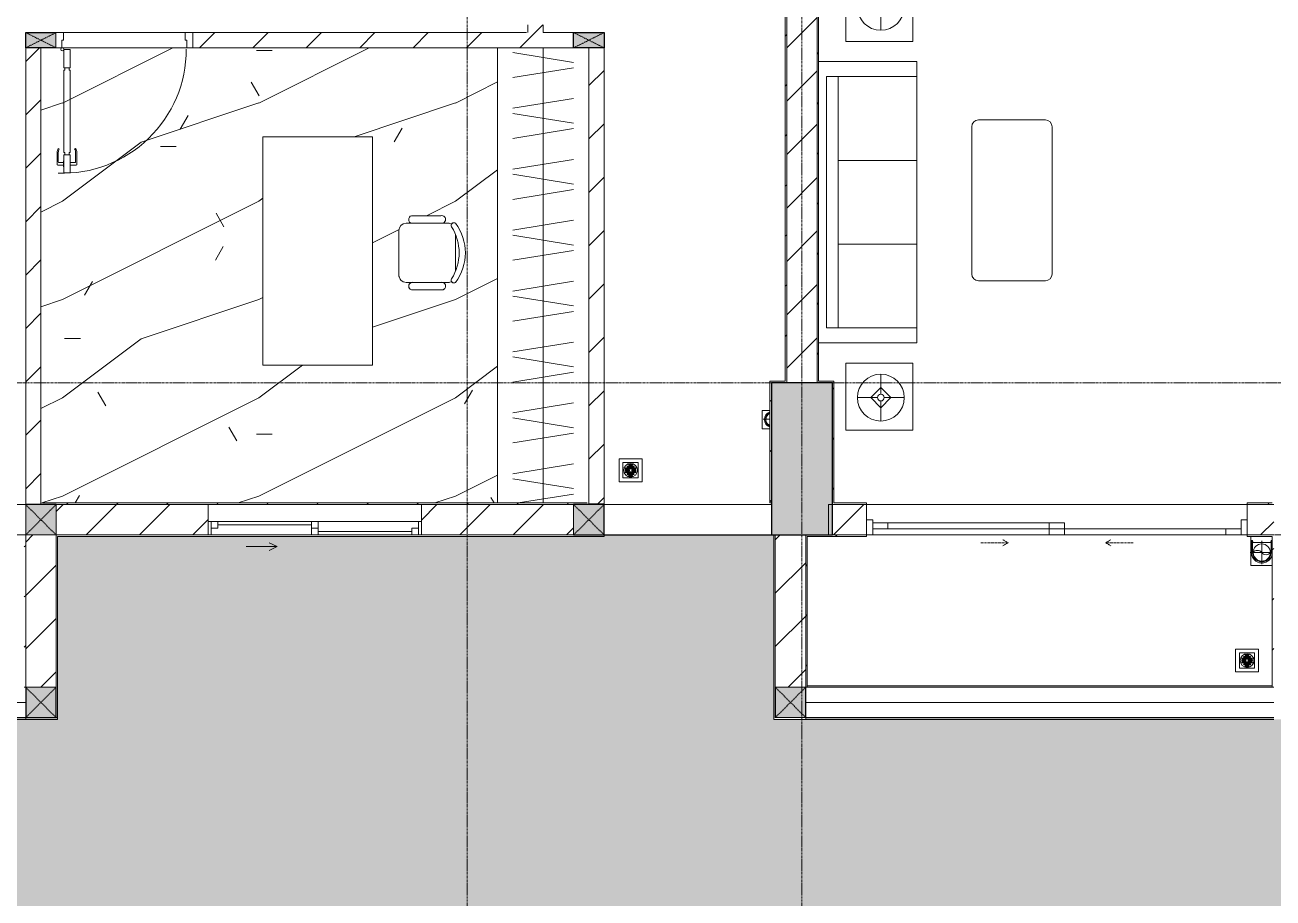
# Model space of a CAD drawing. Header units: millimetres. Extents: x 5121 to 246734, y -48180 to 129206.
# Drawn here: x 103048 to 111248, y 22152 to 27887 of the extents above; entities that cross this region are included whole.
import ezdxf

# ---------------------------------------------------------------- set-up
doc = ezdxf.new("R2010")
doc.units = ezdxf.units.MM
for name, pattern in [('Dash', [6, 3, -3]), ('Grid Line', [22.225, 12.7, -3.175, 3.175, -3.175]), ('IMPORT-CENTER _3_', [10.16, 6.35, -1.27, 1.27, -1.27])]:
    doc.linetypes.add(name, pattern=pattern)
for name, color, linetype, lineweight in [('0-1', 7, 'Continuous', 5), ('A-DETL-GENF-1', 50, 'Continuous', 9), ('A-DOOR', 31, 'Continuous', 9), ('A-DOOR-1', 253, 'Continuous', 9), ('A-DOOR-2', 50, 'Continuous', 9), ('A-DOOR-FRAM', 31, 'Continuous', 9), ('A-DOOR-HDLN', 31, 'Dash', 9), ('A-FLOR-1', 50, 'Continuous', 9), ('A-FLOR-PATT', 8, 'Continuous', 9), ('A-FLOR-PATT-1', 9, 'Continuous', 9), ('A-GLAZ', 151, 'Continuous', 9), ('A-WALL', 113, 'Continuous', 9), ('A-WALL-1', 250, 'Continuous', 18), ('A-WALL-2', 50, 'Continuous', 9), ('A-WALL-FNSH-1', 50, 'Continuous', 9), ('A-WALL-PATT-1', 9, 'Continuous', 9), ('A-WALL-PATT-2', 50, 'Continuous', 9), ('A-WALL-PATT-3', 111, 'Continuous', 9), ('G-IMPT', 8, 'Continuous', 9), ('G-IMPT-2', 8, 'IMPORT-CENTER _3_', 9), ('I-FURN', 30, 'Continuous', 9), ('I-FURN-1', 253, 'Continuous', 9), ('I-WALL-1', 50, 'Continuous', 9), ('M-EQPM', 50, 'Continuous', 9), ('S-COLS', 52, 'Continuous', 9), ('S-COLS-1', 7, 'Continuous', 5), ('S-COLS-2', 10, 'Continuous', 25), ('S-COLS-3', 50, 'Continuous', 9), ('S-COLS-4', 253, 'Continuous', 9), ('S-COLS-5', 52, 'Continuous', 25), ('S-COLS-6', 52, 'Dash', 9), ('S-COLS-HDLN', 52, 'Dash', 9), ('S-COLS-HDLN-1', 50, 'Dash', 9), ('S-GRID-1', 1, 'Grid Line', 9)]:
    doc.layers.add(name, color=color, linetype=linetype, lineweight=lineweight)
pattern_1 = [(45, (0, 0), (-175.3625, 175.3625), [])]
pattern_2 = [(45, (0, 0), (-164.40233, 164.40233), [])]

# ---------------------------------------------------------------- blocks, each defined once
blk = doc.blocks.new('NCV_TKTC_KET CAU_rvt-1-TKCS_MB TỔNG THỂ TẦNG 1')
at = {"layer": 'S-COLS-1'}
blk.add_hatch(color=256, dxfattribs=at).paths.add_polyline_path([(108051.9, 24536.9), (108352.6, 24536.9), (108352.6, 25536.9), (107952.6, 25536.9), (107952.6, 24536.9)])
at = {"layer": 'A-FLOR-1'}
for p, q in [((106852.6, 24736.9), (106852.6, 24741.9)), ((106852.6, 24535.2), (107967.6, 24535.2))]:
    blk.add_line(p, q, dxfattribs=at)
at = {"layer": 'S-COLS-2'}
for p, q in [((108352.6, 25536.9), (107952.6, 25536.9)), ((107952.6, 25536.9), (107952.6, 24536.9)), ((108352.6, 24536.9), (108352.6, 25536.9)), ((107952.6, 24536.9), (108352.6, 24536.9))]:
    blk.add_line(p, q, dxfattribs=at)
blk = doc.blocks.new('LOBBY_SOFA_1 - LOBBY_SOFA_1-852725-TKCS_MB TỔNG THỂ TẦNG 1')
at = {"layer": 'I-FURN'}
for p, q in [((-2172.3, 1064.5), (-2172.3, 1504.5)), ((-2128.3, 1548.5), (-1160.3, 1548.5)), ((-1116.3, 1504.5), (-1116.3, 1064.5)), ((-1160.3, 1020.5), (-2128.3, 1020.5)), ((-2556, 660), (-708, 660)), ((-2556, 14.9), (-2556, 660)), ((-2457, 66), (-2457, 660)), ((-1907, 143), (-1907, 660)), ((-1357, 143), (-1357, 660)), ((-807, 660), (-807, 66)), ((-708, 660), (-708, 14.9)), ((-2688.2, 633.5), (-3128.2, 633.5)), ((-3128.2, 633.5), (-3128.2, 193.5)), ((-2915.4, 445), (-2915.4, 577)), ((-2688.2, 193.5), (-2688.2, 633.5)), ((-575.9, 633.5), (-135.9, 633.5)), ((-575.9, 193.5), (-575.9, 633.5)), ((-348.6, 445), (-348.6, 577)), ((-135.9, 633.5), (-135.9, 193.5)), ((-2937.4, 423), (-3069.4, 423)), ((-2981.4, 423), (-2915.4, 489)), ((-2915.4, 357), (-2981.4, 423)), ((-2915.4, 489), (-2849.4, 423)), ((-2849.4, 423), (-2915.4, 357)), ((-2893.4, 423), (-2761.4, 423)), ((-370.6, 423), (-502.6, 423)), ((-348.6, 489), (-414.6, 423)), ((-414.6, 423), (-348.6, 357)), ((-282.6, 423), (-348.6, 489)), ((-348.6, 357), (-282.6, 423)), ((-326.6, 423), (-194.6, 423)), ((-2915.4, 269), (-2915.4, 401)), ((-348.6, 269), (-348.6, 401)), ((-3128.2, 193.5), (-2688.2, 193.5)), ((-135.9, 193.5), (-575.9, 193.5)), ((-807, 143), (-2457, 143)), ((-807, 66), (-2457, 66))]:
    blk.add_line(p, q, dxfattribs=at)
for centre, radius in [((-2915.4, 423), 154), ((-348.6, 423), 154), ((-2915.4, 423), 22), ((-348.6, 423), 22)]:
    blk.add_circle(centre, radius, dxfattribs=at)
for centre, start, end in [((-2128.3, 1504.5), 90, 180), ((-1160.3, 1504.5), 0, 90), ((-2128.3, 1064.5), 180, 270), ((-1160.3, 1064.5), 270, 0)]:
    blk.add_arc(centre, 44, start, end, dxfattribs=at)
at = {"layer": 'I-FURN-1'}
for p, q in [((-2172.3, 1064.5), (-2172.3, 1504.5)), ((-2128.3, 1548.5), (-1160.3, 1548.5)), ((-1116.3, 1504.5), (-1116.3, 1064.5)), ((-1160.3, 1020.5), (-2128.3, 1020.5)), ((-2556, 660), (-708, 660)), ((-2556, 14.9), (-2556, 660)), ((-708, 660), (-708, 14.9)), ((-3128.2, 633.5), (-2688.2, 633.5)), ((-3128.2, 193.5), (-3128.2, 633.5)), ((-2688.2, 633.5), (-2688.2, 193.5)), ((-575.9, 633.5), (-135.9, 633.5)), ((-575.9, 193.5), (-575.9, 633.5)), ((-135.9, 633.5), (-135.9, 193.5)), ((-2688.2, 193.5), (-3128.2, 193.5)), ((-135.9, 193.5), (-575.9, 193.5))]:
    blk.add_line(p, q, dxfattribs=at)
for centre, start, end in [((-2128.3, 1504.5), 90, 180), ((-1160.3, 1504.5), 0, 90), ((-2128.3, 1064.5), 180, 270), ((-1160.3, 1064.5), 270, 0)]:
    blk.add_arc(centre, 44, start, end, dxfattribs=at)
blk = doc.blocks.new('DOOR_CW_01 CANH MO-PANEL KINH - DIW_01-900x2200-CỬA GỖ VÂN LAMINATE-553375-TKCS_MB TỔNG THỂ TẦNG 1')
at = {"layer": 'A-DETL-GENF-1'}
for p, q in [((-397, -182), (-397, -62)), ((-397, -62), (-357, -62)), ((-357, -62), (-357, -182)), ((-357, -182), (-397, -182)), ((-397, -196), (-391, -196)), ((-397, -738), (-397, -196)), ((-391, -196), (-391, -182)), ((-391, -182), (-363, -182)), ((-363, -182), (-363, -196)), ((-357, -196), (-363, -196)), ((-357, -196), (-357, -738)), ((-442, -737), (-442, -816.5)), ((-434, -799.5), (-434, -737)), ((-433.9, -711.2), (-427.3, -715.8)), ((-320.1, -711.2), (-326.7, -715.8)), ((-320, -799.5), (-320, -737)), ((-312, -737), (-312, -816.5)), ((-399, -803.5), (-430, -803.5)), ((-399, -792.2), (-399, -831.8)), ((-397, -792.2), (-399, -792.2)), ((-397, -738), (-391, -738)), ((-357, -752), (-397, -752)), ((-397, -752), (-397, -872)), ((-397, -792.2), (-397, -831.8)), ((-391, -752), (-391, -738)), ((-363, -752), (-391, -752)), ((-357, -738), (-363, -738)), ((-363, -738), (-363, -752)), ((-357, -872), (-357, -752)), ((-357, -792.2), (-357, -831.8)), ((-357, -792.2), (-355, -792.2)), ((-355, -792.2), (-355, -831.8)), ((-355, -803.5), (-324, -803.5)), ((-399, -820.5), (-438, -820.5)), ((-399, -831.8), (-397, -831.8)), ((-397, -872), (-357, -872)), ((-355, -831.8), (-357, -831.8)), ((-355, -820.5), (-316, -820.5))]:
    blk.add_line(p, q, dxfattribs=at)
blk.add_circle((-407, -60), 10, dxfattribs=at)
for centre, radius, start, end in [((-407, -60), 814, 268, 0), ((-397, -737), 45, 145, 180), ((-397, -737), 37, 145, 180), ((-357, -737), 37, 0, 35), ((-357, -737), 45, 360, 35), ((-438, -816.5), 4, 180, 270), ((-430, -799.5), 4, 180, 270), ((-324, -799.5), 4, 270, 0), ((-316, -816.5), 4, 270, 0)]:
    blk.add_arc(centre, radius, start, end, dxfattribs=at)
at = {"layer": 'A-DOOR-2'}
for p, q in [((-450, -50), (-450, 50)), ((-450, 50), (-400, 50)), ((-400, 50), (-400, 0)), ((400, 0), (400, 50)), ((400, 50), (450, 50)), ((450, 50), (450, -50)), ((-410, -50), (-450, -50)), ((-410, 0), (-410, -50)), ((-400, 0), (-410, 0)), ((-407, -50), (-382, -50)), ((410, 0), (400, 0)), ((410, -50), (410, 0)), ((450, -50), (410, -50))]:
    blk.add_line(p, q, dxfattribs=at)
blk = doc.blocks.new('TU DO LV A - TU DO LV A-451134-TKCS_MB TỔNG THỂ TẦNG 1')
at = {"layer": 'I-FURN'}
for p, q in [((10, 0), (3000, 0)), ((10, -136.3), (68.9, -499)), ((169, -101), (104.4, -499)), ((202.5, -101), (267.1, -499)), ((404.3, -101), (468.9, -499)), ((569, -101), (504.4, -499)), ((602.5, -101), (667.1, -499)), ((804.3, -101), (868.9, -499)), ((969, -101), (904.4, -499)), ((1002.5, -101), (1067.1, -499)), ((1204.3, -101), (1268.9, -499)), ((1369, -101), (1304.4, -499)), ((1402.5, -101), (1467.1, -499)), ((1604.3, -101), (1668.9, -499)), ((1769, -101), (1704.4, -499)), ((1802.5, -101), (1867.1, -499)), ((2004.3, -101), (2068.9, -499)), ((2169, -101), (2104.4, -499)), ((2202.5, -101), (2267.1, -499)), ((2404.3, -101), (2468.9, -499)), ((2569, -101), (2504.4, -499)), ((2602.5, -101), (2667.1, -499)), ((2804.3, -101), (2868.9, -499)), ((2969, -101), (2904.4, -499)), ((10, -300), (3000, -300)), ((5, -600), (0, -600))]:
    blk.add_line(p, q, dxfattribs=at)
at = {"layer": 'I-FURN-1'}
for p, q in [((10, 0), (3000, 0)), ((5, -600), (0, -600))]:
    blk.add_line(p, q, dxfattribs=at)
blk = doc.blocks.new('BAN LV A - BAN LV A_dwg_ban hoc2-348006-TKCS_MB TỔNG THỂ TẦNG 1')
at = {"layer": 'I-FURN'}
for p, q in [((145.8, 437.4), (-145.8, 437.4)), ((-243, 354.4), (-243, 162)), ((-194.4, 388.8), (-194.4, 113.4)), ((194.4, 113.4), (194.4, 388.8)), ((194.4, 351.4), (194.4, 150.8)), ((243.7, 162), (243.7, 354.4)), ((-120.5, 64.8), (120.5, 64.8))]:
    blk.add_line(p, q, dxfattribs=at)
at = {"layer": 'I-FURN', "flags": 128}
blk.add_lwpolyline([(-737.8, 610.5), (-737.8, 1330.5), (-154.9, 1330.5), (762.2, 1330.5), (762.2, 610.5)], close=True, dxfattribs=at)
at = {"layer": 'I-FURN'}
for centre, radius, start, end in [((-145.8, 388.8), 48.6, 90, 180), ((145.8, 388.8), 48.6, 360, 90), ((-218.7, 347.3), 25.3, 343.7398, 163.7398), ((219.4, 347.3), 25.3, 16.2602, 170.70537), ((-218.7, 154.9), 25.3, 163.7398, 16.2602), ((-180.2, 75.4), 17.8, 57.97259, 216.69006), ((-145.8, 113.4), 48.6, 180, 207.58444), ((0, 359.3), 318.2, 237.57575, 302.42425), ((180.2, 75.4), 17.8, 323.30994, 122.02741), ((145.8, 113.4), 48.6, 332.41556, 0), ((219.4, 154.9), 25.3, 189.29463, 16.2602), ((0, 324), 324, 233.1301, 306.8699)]:
    blk.add_arc(centre, radius, start, end, dxfattribs=at)
blk = doc.blocks.new('BAN LV A - BAN LV A_dwg-348005-TKCS_MB TỔNG THỂ TẦNG 1')
at = {"extrusion": (0, 0, -1), "zscale": -1, "rotation": 180}
blk.add_blockref('BAN LV A - BAN LV A_dwg_ban hoc2-348006-TKCS_MB TỔNG THỂ TẦNG 1', (-729, 1383.7), dxfattribs=at)
blk = doc.blocks.new('BAN LV A - BAN LV A-401069-TKCS_MB TỔNG THỂ TẦNG 1')
at = {"layer": 'I-FURN-1'}
for p, q in [((-8.8, -53.2), (1491.2, -53.2)), ((-8.8, -773.2), (-8.8, -53.2)), ((1491.2, -53.2), (1491.2, -773.2)), ((1491.2, -773.2), (-8.8, -773.2)), ((583.2, -946.3), (874.8, -946.3)), ((486, -1221.7), (486, -1029.3)), ((534.6, -1029.3), (534.6, -994.9)), ((923.4, -994.9), (923.4, -1032.3)), ((972.7, -1029.3), (972.7, -1221.7)), ((534.6, -1270.3), (534.6, -1235.9)), ((923.4, -1232.9), (923.4, -1270.3))]:
    blk.add_line(p, q, dxfattribs=at)
for centre, radius, start, end in [((583.2, -994.9), 48.6, 90, 180), ((874.8, -994.9), 48.6, 0, 90), ((510.3, -1036.4), 25.3, 16.2602, 163.7398), ((948.4, -1036.4), 25.3, 16.2602, 170.70537), ((510.3, -1228.8), 25.3, 163.7398, 343.7398), ((948.4, -1228.8), 25.3, 189.29463, 16.2602), ((548.9, -1308.3), 17.8, 119.40397, 216.69006), ((583.2, -1270.3), 48.6, 180, 207.58444), ((874.8, -1270.3), 48.6, 332.41556, 0), ((909.2, -1308.3), 17.8, 323.30994, 60.59603), ((729, -1059.7), 324, 233.1301, 306.8699)]:
    blk.add_arc(centre, radius, start, end, dxfattribs=at)
at = {"extrusion": (0, 0, -1), "zscale": -1, "rotation": 180}
blk.add_blockref('BAN LV A - BAN LV A_dwg-348005-TKCS_MB TỔNG THỂ TẦNG 1', (0, 0), dxfattribs=at)
blk = doc.blocks.new('G1_SOF - BO TRU - 100x200-746114-TKCS_MB TỔNG THỂ TẦNG 1')
at = {"layer": 'S-COLS-3'}
blk.add_hatch(color=256, dxfattribs=at).paths.add_polyline_path([(-50, 100), (-50, -98.4), (50, -98.4), (50, 100)])
at = {"layer": 'S-COLS-2'}
for p, q in [((-50, 100), (50, 100)), ((-50, -98.4), (-50, 100)), ((50, 100), (50, -98.4))]:
    blk.add_line(p, q, dxfattribs=at)
at = {"layer": 'S-COLS-HDLN-1'}
for p, q in [((50, -100), (-50, 100)), ((-50, -100), (50, 100))]:
    blk.add_line(p, q, dxfattribs=at)
blk = doc.blocks.new('G1_SOF - BO TRU - 100x200-V75-TKCS_MB TỔNG THỂ TẦNG 1')
at = {"layer": 'S-COLS-3'}
blk.add_hatch(color=256, dxfattribs=at).paths.add_polyline_path([(-50, 0), (-49.6, -100), (50, -100), (50, 100), (-50, 98.4), (-50, 47)])
at = {"layer": 'S-COLS-2'}
for p, q in [((-50, 100), (50, 100)), ((-50, -100), (-50, 100)), ((50, 100), (50, -100)), ((50, -100), (-50, -100))]:
    blk.add_line(p, q, dxfattribs=at)
at = {"layer": 'S-COLS-HDLN-1'}
for p, q in [((50, -100), (-50, 100)), ((-50, -100), (50, 100))]:
    blk.add_line(p, q, dxfattribs=at)
blk = doc.blocks.new('NCV_TKTC_TANG 1_rvt-1-TKCS_MB TỔNG THỂ TẦNG 1')
at = {"layer": 'A-FLOR-PATT-1'}
h = blk.add_hatch(dxfattribs=at)
h.set_pattern_fill('FP_8', color=256, style=0, pattern_type=2)
h.set_pattern_definition([(0, (0, 0), (2519.68, 629.92), [103.937, -1785.823, 103.937, -1785.823, -10078.72]), (0, (0, 0), (2519.68, 629.92), [-3779.52, 103.937, -3675.583, 103.937, -1785.823, -4409.44]), (0, (0, 0), (2519.68, 629.92), [-9448.8, 103.937, -1155.903, 103.937, -3045.663]), (120, (944.9, 314.96), (-1805.3667, 1867.147), [103.937, -1785.823, 103.937, -11864.543]), (120, (944.9, 314.96), (-1805.3667, 1867.147), [-1993.697, -1785.823, 103.937, -3675.583, -6299.2]), (120, (944.9, 314.96), (-1805.3667, 1867.147), [-7559.04, 103.937, -1785.823, 103.937, -4305.503]), (120, (944.9, 314.96), (-1805.3667, 1867.147), [-9552.737, -1155.903, 103.937, -3045.663]), (240, (1259.84, 1574.8), (-714.3133, -2497.067), [103.937, -1785.823, 103.937, -11864.543]), (240, (1259.84, 1574.8), (-714.3133, -2497.067), [-1993.697, -1785.823, 103.937, -3675.583, -6299.2]), (240, (1259.84, 1574.8), (-714.3133, -2497.067), [-7559.04, 103.937, -1785.823, 103.937, -4305.503]), (240, (1259.84, 1574.8), (-714.3133, -2497.067), [-9552.737, -1155.903, 103.937, -3045.663])])
h.paths.add_polyline_path([(103152.6, 24746.9), (106152.6, 24746.9), (106152.6, 27736.9), (103152.6, 27736.9), (103152.6, 24836.9)])
h.paths.add_polyline_path([(104610.9, 25652.4), (104610.9, 27152.4), (105330.9, 27152.4), (105330.9, 25652.4), (105132, 25652.4)])
h.paths.add_polyline_path([(105786, 26146.2), (105779.5, 26147.2), (105587.1, 26147.2), (105569.7, 26165.1), (105569.7, 26178), (105576.1, 26189.2), (105581.1, 26195.8), (105540.1, 26197.5), (105528.4, 26202.4), (105510.6, 26220.1), (105504.1, 26244.4), (105505.7, 26548.6), (105510.6, 26560.3), (105528.4, 26578.1), (105552.7, 26584.6), (105584.2, 26586.4), (105574.4, 26593.8), (105569.3, 26605), (105571.2, 26619.7), (105574.4, 26624.2), (105590.5, 26633.9), (105793.6, 26632.1), (105807.5, 26623.9), (105811.8, 26612.1), (105809.8, 26599.7), (105802.2, 26589.7), (105793.6, 26584.6), (105840.9, 26581.5), (105850.6, 26579.1), (105856.4, 26585.3), (105877.9, 26582.6), (105907.8, 26534), (105929.2, 26478.5), (105940.1, 26420), (105940.1, 26360.5), (105929.2, 26302), (105907.8, 26246.5), (105876.7, 26195.8), (105853.1, 26197.9), (105850.6, 26201.4), (105828.1, 26195.8), (105799.7, 26193.2), (105808.8, 26183.7), (105811.9, 26171), (105808.2, 26158.4), (105799.7, 26151.6), (105788.6, 26147.2)])
h = blk.add_hatch(dxfattribs=at)
h.set_pattern_fill('FP_4', color=256, style=0, pattern_type=2)
h.set_pattern_definition([(216.87, (516.46, 1291.15), (3873.4454, 2582.3069), [645.575, -5810.175]), (206.565, (1291.15, 903.8), (-1291.1515, -1291.1492), [1443.55, -1443.55]), (198.435, (1291.15, 258.23), (-2582.2983, -1291.1527), [816.596, -3266.38])])
h.paths.add_polyline_path([(103152.6, 24746.9), (106152.6, 24746.9), (106152.6, 27736.9), (103152.6, 27736.9), (103152.6, 24836.9)])
h.paths.add_polyline_path([(104610.9, 25652.4), (104610.9, 27152.4), (105330.9, 27152.4), (105330.9, 25652.4), (105132, 25652.4)])
h.paths.add_polyline_path([(105786, 26146.2), (105779.5, 26147.2), (105587.1, 26147.2), (105569.7, 26165.1), (105569.7, 26178), (105576.1, 26189.2), (105581.1, 26195.8), (105540.1, 26197.5), (105528.4, 26202.4), (105510.6, 26220.1), (105504.1, 26244.4), (105505.7, 26548.6), (105510.6, 26560.3), (105528.4, 26578.1), (105552.7, 26584.6), (105584.2, 26586.4), (105574.4, 26593.8), (105569.3, 26605), (105571.2, 26619.7), (105574.4, 26624.2), (105590.5, 26633.9), (105793.6, 26632.1), (105807.5, 26623.9), (105811.8, 26612.1), (105809.8, 26599.7), (105802.2, 26589.7), (105793.6, 26584.6), (105840.9, 26581.5), (105850.6, 26579.1), (105856.4, 26585.3), (105877.9, 26582.6), (105907.8, 26534), (105929.2, 26478.5), (105940.1, 26420), (105940.1, 26360.5), (105929.2, 26302), (105907.8, 26246.5), (105876.7, 26195.8), (105853.1, 26197.9), (105850.6, 26201.4), (105828.1, 26195.8), (105799.7, 26193.2), (105808.8, 26183.7), (105811.9, 26171), (105808.2, 26158.4), (105799.7, 26151.6), (105788.6, 26147.2)])
at = {"layer": 'A-WALL-PATT-1'}
h = blk.add_hatch(dxfattribs=at)
h.set_pattern_fill('FP_2', color=256, style=0, pattern_type=2)
h.set_pattern_definition(pattern_1)
h.paths.add_polyline_path([(106366.7, 27836.9), (106452.6, 27836.9), (106452.6, 27886.9), (106352.6, 27886.9), (106352.6, 27836.9)])
h.paths.add_polyline_path([(106402.6, 28786.9), (106452.6, 28786.9), (106452.6, 28836.9), (106352.6, 28836.9), (106352.6, 28786.9), (106366.7, 28786.9)])
h = blk.add_hatch(dxfattribs=at)
h.set_pattern_fill('FP_2', color=256, style=0, pattern_type=2)
h.set_pattern_definition(pattern_1)
h.paths.add_polyline_path([(106366.7, 27736.9), (106652.6, 27736.9), (106652.6, 27836.9), (104150.9, 27836.9), (104150.9, 27736.9), (106352.6, 27736.9)])
h = blk.add_hatch(dxfattribs=at)
h.set_pattern_fill('FP_2', color=256, style=0, pattern_type=2)
h.set_pattern_definition(pattern_1)
h.paths.add_polyline_path([(103052.6, 24736.9), (103152.6, 24736.9), (103152.6, 27736.9), (103052.6, 27736.9), (103052.6, 24836.9)])
h = blk.add_hatch(dxfattribs=at)
h.set_pattern_fill('FP_2', color=256, style=0, pattern_type=2)
h.set_pattern_definition(pattern_1)
h.paths.add_polyline_path([(106852.6, 24741.9), (106852.6, 27736.9), (106752.6, 27736.9), (106752.6, 24741.9), (106852.6, 24741.9)])
at = {"layer": 'A-WALL-PATT-2'}
h = blk.add_hatch(dxfattribs=at)
h.set_pattern_fill('FP_10', color=256, style=0, pattern_type=2)
h.set_pattern_definition(pattern_2)
h.paths.add_polyline_path([(108252.6, 25546.9), (108262.6, 25547.9), (108262.6, 32236.9), (108252.6, 32236.9), (108252.6, 25798.5)])
h = blk.add_hatch(dxfattribs=at)
h.set_pattern_fill('FP_10', color=256, style=0, pattern_type=2)
h.set_pattern_definition(pattern_2)
h.paths.add_polyline_path([(108052.6, 25536.9), (108052.6, 28836.9), (108042.6, 28836.9), (108042.6, 25536.9)])
h = blk.add_hatch(dxfattribs=at)
h.set_pattern_fill('FP_10', color=256, style=0, pattern_type=2)
h.set_pattern_definition(pattern_2)
h.paths.add_polyline_path([(107952.6, 24746.9), (107952.6, 25536.9), (107942.6, 25536.9), (107942.6, 24746.9)])
h = blk.add_hatch(dxfattribs=at)
h.set_pattern_fill('FP_10', color=256, style=0, pattern_type=2)
h.set_pattern_definition(pattern_2)
h.paths.add_polyline_path([(108362.6, 24746.9), (108361.4, 25546.9), (108352.6, 25546.9), (108352.6, 24746.9)])
h = blk.add_hatch(dxfattribs=at)
h.set_pattern_fill('FP_10', color=256, style=0, pattern_type=2)
h.set_pattern_definition(pattern_2)
h.paths.add_polyline_path([(106652.6, 24736.9), (106742.6, 24736.9), (106742.6, 24746.9), (103152.6, 24746.9), (103152.6, 24736.9), (106366.7, 24736.9)])
h = blk.add_hatch(dxfattribs=at)
h.set_pattern_fill('FP_10', color=256, style=0, pattern_type=2)
h.set_pattern_definition(pattern_2)
h.paths.add_polyline_path([(108352.6, 24736.9), (108577.6, 24736.9), (108577.6, 24746.9), (108352.6, 24746.9)])
h.paths.add_polyline_path([(111077.6, 24736.9), (111242.6, 24739.7), (111242.6, 24746.9), (111077.6, 24746.9)])
h = blk.add_hatch(dxfattribs=at)
h.set_pattern_fill('FP_10', color=256, style=0, pattern_type=2)
h.set_pattern_definition(pattern_2)
h.paths.add_polyline_path([(103052.6, 23536.9), (103052.6, 24536.9), (103042.6, 24535.2), (103042.6, 23536.9)])
h = blk.add_hatch(dxfattribs=at)
h.set_pattern_fill('FP_10', color=256, style=0, pattern_type=2)
h.set_pattern_definition(pattern_2)
h.paths.add_polyline_path([(108577.6, 24526.9), (108577.6, 24536.9), (108177.6, 24535.2), (108177.6, 24526.9), (108187.6, 24526.9)])
h.paths.add_polyline_path([(111242.6, 24526.9), (111242.6, 24536.9), (111077.6, 24536.9), (111077.6, 24526.9)])
h = blk.add_hatch(dxfattribs=at)
h.set_pattern_fill('FP_10', color=256, style=0, pattern_type=2)
h.set_pattern_definition(pattern_2)
h.paths.add_polyline_path([(108187.6, 23536.9), (108187.6, 24526.9), (108177.6, 24526.9), (108177.6, 23536.9)])
h = blk.add_hatch(dxfattribs=at)
h.set_pattern_fill('FP_10', color=256, style=0, pattern_type=2)
h.set_pattern_definition(pattern_2)
h.paths.add_polyline_path([(111242.6, 23536.9), (111252.6, 23536.9), (111252.6, 24536.9), (111242.6, 24536.9), (111242.6, 23882.8)])
at = {"layer": 'A-FLOR-1'}
for p, q in [((103300.9, 27836.9), (104100.9, 27836.9)), ((104110.9, 27736.9), (103290.9, 27736.9)), ((106652.6, 27736.9), (104110.9, 27736.9)), ((106752.6, 27736.9), (106652.6, 27736.9)), ((106752.6, 24741.9), (106752.6, 27736.9)), ((106742.6, 24736.9), (106752.6, 24736.9)), ((106752.6, 24736.9), (106752.6, 24741.9)), ((106852.6, 24741.9), (106852.6, 24736.9)), ((108577.6, 24736.9), (111077.6, 24736.9)), ((111077.6, 24736.9), (108577.6, 24736.9)), ((108617.6, 24536.9), (109777.6, 24536.9))]:
    blk.add_line(p, q, dxfattribs=at)
at = {"layer": 'A-WALL-1'}
for p, q in [((108252.6, 32236.9), (108252.6, 25546.9)), ((108262.6, 25546.9), (108262.6, 32226.9)), ((108042.6, 28826.9), (108042.6, 25546.9)), ((108052.6, 25536.9), (108052.6, 28836.9)), ((106652.6, 27836.9), (106452.6, 27836.9)), ((103052.6, 27736.9), (103052.6, 24736.9)), ((103152.6, 24736.9), (103152.6, 27736.9)), ((106752.6, 27736.9), (106752.6, 24741.9)), ((108042.6, 25546.9), (107942.6, 25546.9)), ((107942.6, 25546.9), (107942.6, 25536.9)), ((107942.6, 25536.9), (107942.6, 24746.9)), ((107952.6, 25536.9), (108042.6, 25536.9)), ((107952.6, 24746.9), (107952.6, 25536.9)), ((108042.6, 25536.9), (108052.6, 25536.9)), ((108252.6, 25546.9), (108252.6, 25536.9)), ((108252.6, 25536.9), (108352.6, 25536.9)), ((108352.6, 25546.9), (108262.6, 25546.9)), ((108362.6, 25546.9), (108352.6, 25546.9)), ((108352.6, 25536.9), (108352.6, 24746.9)), ((108362.6, 24746.9), (108362.6, 25546.9)), ((103052.6, 24736.9), (103152.6, 24736.9)), ((103152.6, 24746.9), (103152.6, 24736.9)), ((103152.6, 24736.9), (104252.6, 24736.9)), ((106742.6, 24746.9), (103162.6, 24746.9)), ((105652.6, 24736.9), (106742.6, 24736.9)), ((106752.6, 24741.9), (106852.6, 24741.9)), ((106852.6, 24741.9), (106852.6, 24746.9)), ((107942.6, 24746.9), (107952.6, 24746.9)), ((108352.6, 24746.9), (108352.6, 24736.9)), ((108352.6, 24736.9), (108577.6, 24736.9)), ((108577.6, 24746.9), (108362.6, 24746.9)), ((108577.6, 24736.9), (108577.6, 24746.9)), ((111242.6, 24746.9), (111077.6, 24746.9)), ((111077.6, 24746.9), (111077.6, 24736.9)), ((111077.6, 24736.9), (111242.6, 24736.9)), ((103052.6, 24536.9), (103042.6, 24536.9)), ((103052.6, 23536.9), (103052.6, 24536.9)), ((108577.6, 24536.9), (108177.6, 24536.9)), ((108177.6, 24536.9), (108177.6, 24526.9)), ((108177.6, 24526.9), (108177.6, 23536.9)), ((108187.6, 24526.9), (108577.6, 24526.9)), ((108187.6, 23536.9), (108187.6, 24526.9)), ((108577.6, 24526.9), (108577.6, 24536.9)), ((111242.6, 24536.9), (111077.6, 24536.9)), ((111077.6, 24536.9), (111077.6, 24526.9)), ((111077.6, 24526.9), (111242.6, 24526.9)), ((111252.6, 24536.9), (111242.6, 24536.9)), ((111242.6, 24526.9), (111242.6, 23536.9)), ((103042.6, 23536.9), (103052.6, 23536.9)), ((108177.6, 23536.9), (108187.6, 23536.9)), ((111242.6, 23536.9), (111252.6, 23536.9))]:
    blk.add_line(p, q, dxfattribs=at)
at = {"layer": 'A-WALL-2'}
for p, q in [((106352.6, 27886.9), (106352.6, 27836.9)), ((106452.6, 27836.9), (106452.6, 27886.9)), ((103300.9, 27836.9), (104100.9, 27836.9)), ((106342.6, 27836.9), (104150.9, 27836.9)), ((104110.9, 27736.9), (103290.9, 27736.9)), ((104150.9, 27736.9), (106652.6, 27736.9)), ((106852.6, 24746.9), (106852.6, 27736.9)), ((106852.9, 24736.9), (107952.6, 24736.9)), ((106852.9, 24736.9), (106852.9, 24536.9)), ((107952.6, 24536.9), (106852.9, 24536.9))]:
    blk.add_line(p, q, dxfattribs=at)
at = {"layer": 'I-WALL-1'}
for p, q in [((108187.6, 23546.9), (111242.6, 23546.9)), ((111242.6, 23536.9), (108187.6, 23536.9))]:
    blk.add_line(p, q, dxfattribs=at)
at = {"layer": 'A-DOOR-1'}
blk.add_blockref('DOOR_CW_01 CANH MO-PANEL KINH - DIW_01-900x2200-CỬA GỖ VÂN LAMINATE-553375-TKCS_MB TỔNG THỂ TẦNG 1', (103700.9, 27786.9), dxfattribs=at)
at = {"layer": 'I-FURN-1'}
for name, p, rotation in [('LOBBY_SOFA_1 - LOBBY_SOFA_1-852725-TKCS_MB TỔNG THỂ TẦNG 1', (108247.7, 25090.4), 269.9999999999993), ('TU DO LV A - TU DO LV A-451134-TKCS_MB TỔNG THỂ TẦNG 1', (106152.6, 24736.9), 89.9999999999999), ('BAN LV A - BAN LV A-401069-TKCS_MB TỔNG THỂ TẦNG 1', (104557.8, 25661.2), 90.0000000000001)]:
    blk.add_blockref(name, p, dxfattribs=dict(at, rotation=rotation))
at = {"layer": 'S-COLS-4', "rotation": 90.00000000000037}
for name, p in [('G1_SOF - BO TRU - 100x200-746114-TKCS_MB TỔNG THỂ TẦNG 1', (103152.6, 27786.9)), ('G1_SOF - BO TRU - 100x200-V75-TKCS_MB TỔNG THỂ TẦNG 1', (106752.6, 27786.9))]:
    blk.add_blockref(name, p, dxfattribs=at)
blk = doc.blocks.new('1_FAMILY RVT - W01-WxH 1400x1400xmm-389822-TKCS_MB TỔNG THỂ TẦNG 1')
at = {"layer": 'A-GLAZ'}
for p, q in [((248.4, 172.39), (299.2, 197.79)), ((248.4, 172.39), (299.2, 146.99)), ((248.4, 172.39), (451.6, 172.39)), ((-700, 96.19), (-700, -103.81)), ((700, 96.19), (-700, 96.19)), ((-700, 96.19), (-636.5, 96.19)), ((-680.95, 96.19), (-680.95, 7.29)), ((-636.5, 96.19), (-22.225, 96.19)), ((-636.5, 96.19), (-636.5, 51.74)), ((-22.225, 7.29), (-22.225, 96.19)), ((-22.225, 96.19), (22.225, 96.19)), ((22.225, 96.19), (680.95, 96.19)), ((22.225, 96.19), (22.225, 7.29)), ((680.95, 96.19), (700, 96.19)), ((680.95, 96.19), (680.95, 7.29)), ((700, -103.81), (700, 96.19)), ((-700, 7.29), (-680.95, 7.29)), ((-636.5, 51.74), (-680.95, 51.74)), ((-680.95, 7.29), (-22.225, 7.29)), ((-636.5, 73.965), (-22.225, 73.965)), ((22.225, 51.74), (-22.225, 51.74)), ((-22.225, 7.29), (22.225, 7.29)), ((22.225, 29.515), (636.5, 29.515)), ((22.225, 7.29), (636.5, 7.29)), ((636.5, 51.74), (636.5, 7.29)), ((680.95, 51.74), (636.5, 51.74)), ((636.5, 7.29), (700, 7.29)), ((-700, -103.81), (700, -103.81))]:
    blk.add_line(p, q, dxfattribs=at)
blk = doc.blocks.new('DEG_02-DEG_03 - DEG_02-2500x2400mm-CỬA ĐI 02 CÁNH TRƯỢT-625766-TKCS_MB TỔNG THỂ TẦNG 1')
at = {"layer": 'A-DOOR'}
for p, q in [((-1110, 100), (-1210, 100)), ((-1210, 100), (-1210, 60)), ((-1110, 60), (-1110, 100)), ((-1110, 100), (-50, 100)), ((50, 100), (-50, 100)), ((-50, 100), (-50, 60)), ((50, 60), (50, 100)), ((-1210, 60), (-1110, 60)), ((-50, 60), (-1110, 60)), ((50, 60), (-50, 60)), ((-50, 60), (-50, 20)), ((-50, 60), (50, 60)), ((-50, 20), (50, 20)), ((50, 20), (50, 60)), ((50, 60), (1110, 60)), ((1110, 20), (50, 20)), ((1210, 60), (1110, 60)), ((1110, 60), (1110, 20)), ((1110, 20), (1210, 20)), ((1210, 20), (1210, 60))]:
    blk.add_line(p, q, dxfattribs=at)
at = {"layer": 'A-DOOR-FRAM'}
for p, q in [((-1210, 100), (-1250, 100)), ((-1250, 100), (-1250, 0)), ((-1210, 0), (-1210, 100)), ((1250, 100), (1210, 100)), ((1210, 100), (1210, 0)), ((1250, 0), (1250, 100)), ((-1250, 0), (-1210, 0)), ((1210, 0), (1250, 0))]:
    blk.add_line(p, q, dxfattribs=at)
at = {"layer": 'A-DOOR-HDLN'}
for p, q in [((-320.4, 151.1), (-355, 171.1)), ((320.4, 151.1), (355, 171.1)), ((-500.4, 151.1), (-320.4, 151.1)), ((-320.4, 151.1), (-355, 131.1)), ((320.4, 151.1), (355, 131.1)), ((500.4, 151.1), (320.4, 151.1))]:
    blk.add_line(p, q, dxfattribs=at)
blk = doc.blocks.new('TKTC_XREF_251221_MB TANG 1 - TKTC_XREF_260130_MB TANG 1_dwg_THU NUOC - THU NUOC-444531-TKCS_MB TẦNG 1-4202124-TKCS_MB TỔNG THỂ TẦNG 1')
at = {"layer": 'M-EQPM'}
for p, q in [((-23.3, 10.8), (40.9, 10.8)), ((40.9, 4.8), (-23.3, 4.8)), ((-11, 23.3), (28.5, 23.3)), ((28.5, 17.3), (-11, 17.3)), ((-1.1, 35.6), (18.5, 35.6)), ((18.5, 29.6), (-1.1, 29.6)), ((-23.3, -13.6), (40.9, -13.6)), ((40.9, -19.6), (-23.3, -19.6)), ((-11, -26.1), (28.5, -26.1)), ((28.5, -32.1), (-11, -32.1)), ((-1.1, -38.5), (18.5, -38.5)), ((18.5, -44.5), (-1.1, -44.5))]:
    blk.add_line(p, q, dxfattribs=at)
at = {"layer": 'M-EQPM', "flags": 128}
for points in [[(83.7, -79.4), (83.7, 70.6), (-66.3, 70.6), (-66.3, -79.4)], [(58.7, -54.4), (58.7, 45.6), (-41.3, 45.6), (-41.3, -54.4)]]:
    blk.add_lwpolyline(points, close=True, dxfattribs=at)
for points in [[(-23.3, -1.2), (0.7, -1.2), (0.7, -7.2), (-23.3, -7.2)], [(40.9, -7.2), (16.7, -7.2), (16.7, -1.2), (40.9, -1.2)]]:
    blk.add_lwpolyline(points, dxfattribs=at)
at = {"layer": 'M-EQPM'}
for centre, radius, start, end in [((8.7, -4.4), 45, 360, 180), ((8.7, -4.4), 45, 360, 180), ((-23.3, 7.8), 3, 90, 270), ((-11, 20.3), 3, 90, 270), ((-1.1, 32.6), 3, 90, 270), ((18.5, 32.6), 3, 270, 90), ((28.5, 20.3), 3, 270, 90), ((40.9, 7.8), 3, 270, 90), ((8.7, -4.4), 45, 180, 360), ((8.7, -4.4), 45, 180, 360), ((-23.3, -4.2), 3, 90, 270), ((-23.3, -16.6), 3, 90, 270), ((-11, -29.1), 3, 90, 270), ((-1.1, -41.5), 3, 90, 270), ((18.5, -41.5), 3, 270, 90), ((28.5, -29.1), 3, 270, 90), ((40.9, -4.2), 3, 270, 90), ((40.9, -16.6), 3, 270, 90)]:
    blk.add_arc(centre, radius, start, end, dxfattribs=at)
blk = doc.blocks.new('TKTC_XREF_251221_MB TANG 1 - TKTC_XREF_260130_MB TANG 1_dwg_CUM U_DN100-V246-TKCS_MB TỔNG THỂ TẦNG 1')
at = {"layer": 'G-IMPT'}
blk.add_hatch(color=256, dxfattribs=at).paths.add_polyline_path([(61, 0), (53.7, -28.5), (45.3, -40.3), (35, -49.4), (20.4, -57), (15.8, -58.9), (0, -58.9), (0, -57), (20.1, -52.8), (36.6, -43.1), (47.8, -30.5), (54.6, -15.8), (55.1, -14.8), (57, 0), (54.6, 15.8), (43.1, 36.6), (30.5, 47.8), (15.8, 54.6), (14.8, 55.1), (0, 58.9), (0, 61), (25.1, 55.1), (35, 49.4), (49.4, 35), (55.1, 25.1), (59.1, 14.8)])
for p, q in [((-79.1, 66.6), (-79.1, 63.4)), ((-76.6, 66.6), (-76.6, 63.4)), ((-74.6, 66.6), (-74.6, 63.4)), ((-72.7, 69.3), (-72.7, 60.7)), ((-66.9, 67.9), (-71.7, 67.9)), ((-66.9, 62.1), (-71.7, 62.1)), ((-65, 69), (0, 69)), ((-79.1, -63.4), (-79.1, -66.6)), ((-76.6, -63.4), (-76.6, -66.6)), ((-74.6, -63.4), (-74.6, -66.6)), ((-72.7, -60.7), (-72.7, -68.7)), ((-66.9, -62.1), (-71.7, -62.1)), ((-66.9, -67.9), (-71.7, -67.9))]:
    blk.add_line(p, q, dxfattribs=at)
at = {"layer": 'G-IMPT', "flags": 128}
for points in [[(-72.7, 67.6), (-78.1, 67.6), (-78.1, 62.4), (-72.7, 62.4)], [(-71.7, 59.2), (-66.9, 59.2), (-66.9, 70.8), (-71.7, 70.8)], [(-66.9, 70.8), (-66.9, 72.7), (-65, 72.7), (-65, 57.3), (-66.9, 57.3), (-66.9, 59.2)], [(-65, 61), (0, 61), (0, 57)], [(-72.7, -62.4), (-78.1, -62.4), (-78.1, -67.6), (-72.7, -67.6)], [(-66.9, -68.7), (-66.9, -59.2), (-71.7, -59.2)], [(-66.9, -59.2), (-66.9, -57.3), (-65, -57.3), (-65, -68.8)], [(-65, -61), (0, -61), (0, -57)]]:
    blk.add_lwpolyline(points, dxfattribs=at)
at = {"layer": 'G-IMPT'}
for centre, radius, start, end in [((-78.1, 66.6), 0.96, 90, 180), ((-78.1, 63.4), 0.96, 180, 270), ((-71.1, 69.3), 1.56, 112.61986, 247.38014), ((-67.9, 65), 4.8, 143.1301, 216.8699), ((-71.1, 60.7), 1.56, 112.61986, 247.38014), ((0, 0), 69, 271.43407, 90), ((0, 0), 61, 270, 90), ((0, 0), 57, 270, 90), ((-78.1, -63.4), 0.96, 90, 180), ((-78.1, -66.6), 0.96, 180, 270), ((-71.1, -60.7), 1.56, 112.61986, 247.38014), ((-67.9, -65), 4.8, 143.1301, 216.8699)]:
    blk.add_arc(centre, radius, start, end, dxfattribs=at)
blk = doc.blocks.new('TKTC_XREF_251221_MB TANG 1 - TKTC_XREF_260130_MB TANG 1_dwg_$cc-V247-TKCS_MB TỔNG THỂ TẦNG 1')
at = {"layer": 'G-IMPT'}
blk.add_circle((0, 0), 0.5, dxfattribs=at)
for centre, radius, start, end in [((0, 0), 0.5, 90, 270), ((0.188, 0.25), 0.313, 126.8699, 233.1301), ((-0.188, -0.25), 0.313, 306.8699, 53.1301)]:
    blk.add_arc(centre, radius, start, end, dxfattribs=at)
at = {"layer": 'G-IMPT-2'}
for p, q in [((-0.673, 0), (0.673, 0)), ((0, -0.673), (0, 0.607))]:
    blk.add_line(p, q, dxfattribs=at)
blk = doc.blocks.new('TKTC_XREF_251221_MB TANG 1 - TKTC_XREF_260130_MB TANG 1_dwg_CUM U_DN100-V278-TKCS_MB TỔNG THỂ TẦNG 1')
at = {"layer": 'G-IMPT'}
for radius, start, end in [(69, 291.3511, 68.5164), (61, 296.3087, 63.5605), (57, 298.1608, 61.711)]:
    blk.add_arc((0, 0), radius, start, end, dxfattribs=at)
blk = doc.blocks.new('TKTC_XREF_251221_MB TANG 1 - TKTC_XREF_260130_MB TANG 1_dwg_$cc-V279-TKCS_MB TỔNG THỂ TẦNG 1')
at = {"layer": 'G-IMPT'}
blk.add_arc((0, 0), 0.5, 123.29404, 236.10599, dxfattribs=at)
blk.add_arc((0, 0), 0.5, 123.29404, 236.10599, dxfattribs=at)
at = {"layer": 'G-IMPT-2'}
blk.add_line((-0.673, 0), (-0.187, 0), dxfattribs=at)
blk = doc.blocks.new('TKTC_XREF_251221_MB TANG 1 - TKTC_XREF_260130_MB TANG 1_dwg-4202109-TKCS_MB TỔNG THỂ TẦNG 1')
at = {"layer": 'G-IMPT'}
for p, q in [((-95209.1, -375992.1), (-95259.4, -375992.1)), ((-91908.7, -376860), (-92049.7, -376860))]:
    blk.add_line(p, q, dxfattribs=at)
at = {"layer": 'G-IMPT', "flags": 128}
for points in [[(-95259.4, -375992), (-95259.4, -376111.5), (-95209.1, -376111.5)], [(-91908.7, -376859.9), (-92049.9, -376859.9), (-92049.7, -376819.7)], [(-92049.7, -376860), (-92049.7, -377009.7), (-91909.1, -377009.7)]]:
    blk.add_lwpolyline(points, dxfattribs=at)
at = {"xscale": 90.00000000005114, "yscale": 90.00000000005114, "zscale": 90.00000000005114, "rotation": 0.304717521727566}
blk.add_blockref('TKTC_XREF_251221_MB TANG 1 - TKTC_XREF_260130_MB TANG 1_dwg_$cc-V279-TKCS_MB TỔNG THỂ TẦNG 1', (-95192.3, -376049.7), dxfattribs=at)
at = {"extrusion": (0, 0, -1)}
for name, p, xscale, yscale, zscale, rotation in [('TKTC_XREF_251221_MB TANG 1 - TKTC_XREF_260130_MB TANG 1_dwg_CUM U_DN100-V278-TKCS_MB TỔNG THỂ TẦNG 1', (95190.8, -376051.4), 0.789473684210524, 0.789473684210524, -0.7894736842105241, 0.06930925665188988), ('TKTC_XREF_251221_MB TANG 1 - TKTC_XREF_260130_MB TANG 1_dwg_$cc-V247-TKCS_MB TỔNG THỂ TẦNG 1', (91978.2, -376925), 113.7150000000073, 113.7150000000073, -113.7150000000073, 89.99900866374671), ('TKTC_XREF_251221_MB TANG 1 - TKTC_XREF_260130_MB TANG 1_dwg_CUM U_DN100-V246-TKCS_MB TỔNG THỂ TẦNG 1', (91977.3, -376925), 0.9975000000000007, 0.9975000000000007, -0.9975000000000008, 270.0009913382951)]:
    blk.add_blockref(name, p, dxfattribs=dict(at, xscale=xscale, yscale=yscale, zscale=zscale, rotation=rotation))
at = {"extrusion": (0, 0, -1), "zscale": -1}
for p in [(96116, -376380.4), (92066, -377630.4)]:
    blk.add_blockref('TKTC_XREF_251221_MB TANG 1 - TKTC_XREF_260130_MB TANG 1_dwg_THU NUOC - THU NUOC-444531-TKCS_MB TẦNG 1-4202124-TKCS_MB TỔNG THỂ TẦNG 1', p, dxfattribs=at)
blk = doc.blocks.new('TKTC_XREF_251221_MB TANG 1 - TKTC_XREF_251221_MB TANG 1-2038492-TKCS_MB TỔNG THỂ TẦNG 1')
blk.add_blockref('TKTC_XREF_251221_MB TANG 1 - TKTC_XREF_260130_MB TANG 1_dwg-4202109-TKCS_MB TỔNG THỂ TẦNG 1', (169499.1, 384109.7))
blk = doc.blocks.new('G1_SOF - BO TRU - 200x200-3050151-TKCS_MB TỔNG THỂ TẦNG 1')
at = {"layer": 'S-COLS-HDLN'}
for p, q in [((-100, 100), (100, -100)), ((100, 100), (-100, -100))]:
    blk.add_line(p, q, dxfattribs=at)

msp = doc.modelspace()

# ---------------------------------------------------------------- hatches: boundary and pattern name
at = {"layer": 'A-FLOR-PATT'}
h = msp.add_hatch(dxfattribs=at)
h.set_pattern_fill('FP_23', color=256, style=0, pattern_type=2)
h.set_pattern_definition([(0, (236.2, 15.75), (787.4, 787.4), [118.11, -23.622, 31.496, -23.622, -590.55]), (0, (236.2, 15.75), (787.4, 787.4), [-196.85, 118.11, -472.44]), (0, (196.85, 39.4), (787.4, 787.4), [78.74, -59.055, 118.11, -59.055, -472.44]), (0, (196.85, 39.4), (787.4, 787.4), [-314.96, 78.74, -393.7]), (0, (472.44, 354.3), (787.4, 787.4), [98.425, -39.37, 98.425, -551.18]), (0, (78.74, 511.8), (787.4, 787.4), [39.37, -78.74, 39.37, -629.92]), (90, (157.5, 511.8), (-787.4, 787.4), [70.866, -716.534]), (90, (393.7, 39.4), (-787.4, 787.4), [78.74, -708.66]), (90, (590.55, 354.3), (-787.4, 787.4), [78.74, -708.66]), (45, (496.06, 31.5), (0, 787.4002), [78.74, -1034.812]), (135, (291.34, 31.5), (-787.4002, 6e-14), [78.74, -1034.812]), (63.435, (472.44, 35.43), (-0.0007, 787.4), [78.74, -1681.94]), (75.964, (433.07, 39.37), (-0.00383, 787.3999), [78.74, -3167.793]), (75.964, (629.92, 354.33), (-0.00383, 787.3999), [62.992, -3183.541]), (75.964, (173.23, 511.81), (-0.00383, 787.3999), [55.118, -3191.415]), (104.036, (354.33, 39.37), (0.00383, 787.3999), [78.74, -3167.793]), (104.036, (551.18, 354.33), (0.00383, 787.3999), [62.992, -3183.541]), (104.036, (141.73, 511.81), (0.00383, 787.3999), [55.118, -3191.415]), (116.565, (314.96, 35.43), (0.0007, 787.4), [78.74, -1681.939])])
h.paths.add_polyline_path([(89080.9, 20988.2), (116092.6, 20991.1), (116092.6, 24536.9), (111452.6, 24536.9), (111452.6, 24526.9), (111462.6, 24526.9), (111462.6, 23325.3), (107967.6, 23325.3), (107967.6, 24535.2), (106852.6, 24535.2), (106852.6, 24526.9), (103262.6, 24526.9), (103262.6, 23337.4), (103262.6, 23335.3), (103262.6, 23325.3), (99767.6, 23325.3), (99767.6, 23335.3), (99767.6, 23337.4), (99767.6, 24526.1), (95062.6, 24526.1), (95062.6, 24536.1), (95052.6, 24536.9), (95052.6, 23327.4), (86277.6, 23327.4), (86277.6, 23337.4), (86267.6, 23337.4), (86267.6, 24526.9), (83752.6, 24526.9), (83752.6, 20988.2), (84142.1, 20988.2)])
h.paths.add_polyline_path([(95052.6, 23332.4), (95052.6, 24521.1), (95062.6, 24521.1), (95062.6, 23332.4)])
at = {"layer": 'A-WALL-PATT-3'}
h = msp.add_hatch(dxfattribs=at)
h.set_pattern_fill('FP_1', color=256, style=0, pattern_type=2)
h.set_pattern_definition(pattern_1)
h.paths.add_polyline_path([(108252.6, 25536.9), (108252.6, 28836.9), (108052.6, 28836.9), (108052.6, 25536.9), (108247.7, 25536.9)])
h.paths.add_polyline_path([(108052.6, 29036.9), (108252.6, 29036.9), (108252.6, 32237), (108052.6, 32236.9), (108052.6, 29045.9)])
h = msp.add_hatch(dxfattribs=at)
h.set_pattern_fill('FP_1', color=256, style=0, pattern_type=2)
h.set_pattern_definition(pattern_1)
h.paths.add_polyline_path([(100377.6, 24536.9), (100377.6, 24736.9), (100152.6, 24736.9), (100152.6, 24536.9)])
h.paths.add_polyline_path([(103052.6, 24536.9), (103052.6, 24736.9), (102877.6, 24736.9), (102877.6, 24536.9)])
h = msp.add_hatch(dxfattribs=at)
h.set_pattern_fill('FP_1', color=256, style=0, pattern_type=2)
h.set_pattern_definition(pattern_1)
h.paths.add_polyline_path([(103252.6, 24536.9), (104252.6, 24536.9), (104252.6, 24736.9), (103252.6, 24736.9), (103252.6, 24575.7)])
h.paths.add_polyline_path([(106652.6, 24536.9), (106652.6, 24736.9), (105652.6, 24736.9), (105652.6, 24536.9), (106366.7, 24536.9)])
h = msp.add_hatch(dxfattribs=at)
h.set_pattern_fill('FP_1', color=256, style=0, pattern_type=2)
h.set_pattern_definition(pattern_1)
h.paths.add_polyline_path([(111077.6, 24536.9), (111252.6, 24536.9), (111252.6, 24736.9), (111077.6, 24736.9), (111077.6, 24575.7)])
h.paths.add_polyline_path([(108352.6, 24536.9), (108577.6, 24536.9), (108577.6, 24736.9), (108352.6, 24736.9), (108352.6, 24636.9)])
h = msp.add_hatch(dxfattribs=at)
h.set_pattern_fill('FP_1', color=256, style=0, pattern_type=2)
h.set_pattern_definition(pattern_1)
h.paths.add_polyline_path([(103052.6, 23536.9), (103252.6, 23536.9), (103252.6, 24536.9), (103052.6, 24535.2), (103052.6, 23882.8)])
h = msp.add_hatch(dxfattribs=at)
h.set_pattern_fill('FP_1', color=256, style=0, pattern_type=2)
h.set_pattern_definition(pattern_1)
h.paths.add_polyline_path([(108012.3, 23325.3), (108177.6, 23325.3), (108177.6, 23336.9), (107977.6, 23335.3), (107977.6, 23325.3)])
h.paths.add_polyline_path([(107977.6, 23536.9), (108177.6, 23536.9), (108177.6, 24536.9), (107977.6, 24535.2), (107977.6, 23882.8)])
at = {"layer": 'S-COLS-1'}
for points in [[(103252.6, 24536.9), (103252.6, 24736.9), (103052.6, 24736.9), (103052.6, 24536.9)], [(106852.6, 24536.9), (106852.6, 24536.9), (106852.6, 24736.9), (106652.6, 24736.9), (106652.6, 24536.9), (106752.6, 24536.9)], [(103243.7, 23336.9), (103252.6, 23337.4), (103252.6, 23536.9), (103052.6, 23536.9), (103052.6, 23336.9)], [(108177.6, 23336.9), (108177.6, 23536.9), (107977.6, 23536.9), (107977.6, 23336.9)]]:
    msp.add_hatch(color=256, dxfattribs=at).paths.add_polyline_path(points)

# ---------------------------------------------------------------- linework, layer by layer
at = {"layer": 'A-WALL'}
for p, q in [((103052.6, 24536.9), (103052.6, 24736.9)), ((103252.6, 24736.9), (103252.6, 24536.9)), ((106652.6, 24536.9), (106652.6, 24736.9)), ((108577.6, 24736.9), (111077.6, 24736.9)), ((103252.6, 24536.9), (103052.6, 24536.9)), ((109777.6, 24536.9), (108617.6, 24536.9)), ((103052.6, 23536.9), (103252.6, 23536.9)), ((107977.6, 23536.9), (108177.6, 23536.9)), ((99977.5, 23437.4), (103052.6, 23437.4)), ((108177.6, 23437.4), (111252.6, 23437.4)), ((103052.6, 23337.4), (99977.5, 23337.4)), ((100052.6, 23335.3), (103052.6, 23335.3)), ((103052.6, 23325.3), (100052.6, 23325.3)), ((103252.6, 23336.9), (103052.6, 23336.9)), ((108177.6, 23336.9), (107977.6, 23336.9)), ((111252.6, 23337.4), (108177.6, 23337.4)), ((108177.6, 23335.3), (111252.6, 23335.3)), ((111252.6, 23325.3), (108177.6, 23325.3))]:
    msp.add_line(p, q, dxfattribs=at)
at = {"layer": 'A-WALL-1'}
for p, q in [((108052.6, 28836.9), (108052.6, 25536.9)), ((108252.6, 25536.9), (108252.6, 28836.9)), ((108052.6, 25536.9), (108252.6, 25536.9)), ((103052.6, 24736.9), (102877.6, 24736.9)), ((104252.6, 24736.9), (103252.6, 24736.9)), ((106652.6, 24736.9), (105652.6, 24736.9)), ((108577.6, 24736.9), (108327.6, 24736.9)), ((108327.6, 24736.9), (108327.6, 24536.9)), ((108577.6, 24636.9), (108577.6, 24736.9)), ((111252.6, 24736.9), (111077.6, 24736.9)), ((111077.6, 24736.9), (111077.6, 24636.9)), ((102877.6, 24536.9), (103052.6, 24536.9)), ((103052.6, 24536.9), (103052.6, 23536.9)), ((103252.6, 24536.9), (104252.6, 24536.9)), ((103252.6, 23536.9), (103252.6, 24536.9)), ((104252.6, 24536.9), (103252.6, 24536.9)), ((105652.6, 24536.9), (106652.6, 24536.9)), ((106652.6, 24536.9), (105652.6, 24536.9)), ((108177.6, 24536.9), (107977.6, 24536.9)), ((107977.6, 24536.9), (107977.6, 23536.9)), ((108177.6, 23536.9), (108177.6, 24536.9)), ((108327.6, 24536.9), (108577.6, 24536.9)), ((111077.6, 24536.9), (111252.6, 24536.9)), ((103052.6, 23336.9), (103052.6, 23336.1)), ((103052.6, 23336.1), (103252.6, 23336.1)), ((103252.6, 23336.1), (103252.6, 23336.9)), ((107977.6, 23336.9), (107977.6, 23335.3)), ((107977.6, 23325.3), (108177.6, 23325.3)), ((108177.6, 23325.3), (108177.6, 23336.9))]:
    msp.add_line(p, q, dxfattribs=at)
at = {"layer": 'A-WALL-FNSH-1'}
for p, q in [((103262.6, 24526.9), (106852.6, 24526.9)), ((103262.6, 23337.4), (103262.6, 24526.9)), ((106852.6, 24536.9), (106652.6, 24536.9)), ((106852.6, 24526.9), (106852.6, 24536.9)), ((107977.6, 24536.9), (107967.6, 24536.9)), ((107967.6, 24536.9), (107967.6, 23325.3)), ((103252.6, 23536.9), (103252.6, 23337.4)), ((107977.6, 23336.9), (107977.6, 23536.9)), ((103262.6, 23335.3), (103052.6, 23335.3)), ((103052.6, 23335.3), (103052.6, 23325.3)), ((103052.6, 23325.3), (103262.6, 23325.3)), ((103252.6, 23337.4), (103262.6, 23337.4)), ((103262.6, 23325.3), (103262.6, 23335.3)), ((107967.6, 23325.3), (107977.6, 23325.3))]:
    msp.add_line(p, q, dxfattribs=at)
at = {"layer": 'S-COLS'}
for p, q in [((103052.6, 24736.9), (103052.6, 24536.9)), ((103252.6, 24536.9), (103252.6, 24736.9)), ((106652.6, 24736.9), (106652.6, 24536.9)), ((103052.6, 24536.9), (103252.6, 24536.9)), ((103252.6, 23536.9), (103052.6, 23536.9)), ((108177.6, 23536.9), (107977.6, 23536.9)), ((103052.6, 23336.9), (103252.6, 23336.9)), ((107977.6, 23336.9), (108177.6, 23336.9))]:
    msp.add_line(p, q, dxfattribs=at)
at = {"layer": 'S-COLS-5'}
for p, q in [((103252.6, 24736.9), (103052.6, 24736.9)), ((106852.6, 24736.9), (106652.6, 24736.9)), ((106852.6, 24536.9), (106852.6, 24736.9)), ((106652.6, 24536.9), (106852.6, 24536.9)), ((103052.6, 23536.9), (103052.6, 23336.9)), ((103252.6, 23336.9), (103252.6, 23536.9)), ((107977.6, 23536.9), (107977.6, 23336.9)), ((108177.6, 23336.9), (108177.6, 23536.9))]:
    msp.add_line(p, q, dxfattribs=at)
at = {"layer": 'S-GRID-1'}
for p, q in [((105952.6, 23210.6), (105952.6, 78232.7)), ((108152.6, 23210.6), (108152.6, 78232.7)), ((129301.8, 25536.9), (31601.8, 25536.9)), ((125364.8, 24536.9), (35538.8, 24536.9)), ((105952.6, 15460.6), (105952.6, 23210.6)), ((108152.6, 15460.6), (108152.6, 23210.6))]:
    msp.add_line(p, q, dxfattribs=at)

# ---------------------------------------------------------------- block references
at = {"layer": '0-1'}
for name in ['NCV_TKTC_KET CAU_rvt-1-TKCS_MB TỔNG THỂ TẦNG 1', 'NCV_TKTC_TANG 1_rvt-1-TKCS_MB TỔNG THỂ TẦNG 1']:
    msp.add_blockref(name, (0, 0), dxfattribs=at)
at = {"layer": 'A-DOOR', "rotation": 180}
msp.add_blockref('DEG_02-DEG_03 - DEG_02-2500x2400mm-CỬA ĐI 02 CÁNH TRƯỢT-625766-TKCS_MB TỔNG THỂ TẦNG 1', (109827.6, 24636.9), dxfattribs=at)
at = {"layer": 'A-GLAZ', "rotation": 180}
msp.add_blockref('1_FAMILY RVT - W01-WxH 1400x1400xmm-389822-TKCS_MB TỔNG THỂ TẦNG 1', (104952.6, 24633.1), dxfattribs=at)
at = {"layer": 'M-EQPM'}
msp.add_blockref('TKTC_XREF_251221_MB TANG 1 - TKTC_XREF_251221_MB TANG 1-2038492-TKCS_MB TỔNG THỂ TẦNG 1', (33652.6, 17236.9), dxfattribs=at)
at = {"layer": 'S-COLS-6'}
for p in [(103152.6, 24636.9), (106752.6, 24636.9), (103152.6, 23436.9), (108077.6, 23436.9)]:
    msp.add_blockref('G1_SOF - BO TRU - 200x200-3050151-TKCS_MB TỔNG THỂ TẦNG 1', p, dxfattribs=at)

doc.saveas('drawing.dxf')
